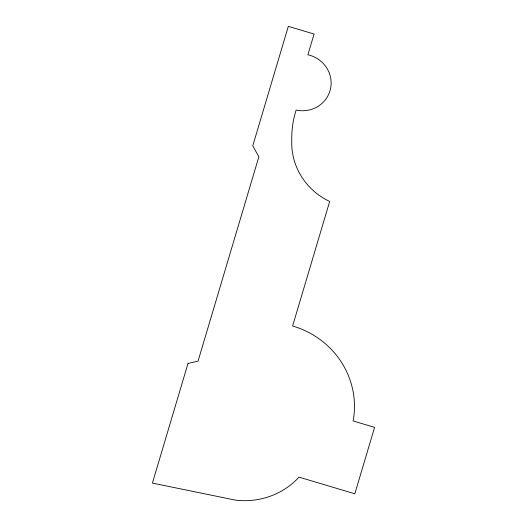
<?xml version="1.0" encoding="UTF-8"?>
<svg xmlns="http://www.w3.org/2000/svg" width="527" height="527" viewBox="0 0 527 527"><rect width="100%" height="100%" fill="white"/><g stroke="black" fill="none" stroke-linecap="round" stroke-linejoin="round"><path stroke-width="0.79" d="M188.02 363.426L152.408 483.088L235.411 500.136A74.524 72.087 17.4 0 0 299.033 477.139L354.823 493.799L374.592 427.364L353.136 420.954A84.735 81.962 17.4 0 0 292.604 326.022L329.678 201.459A65.717 63.569 17.4 0 1 291.774 140.406A99.583 96.322 17.4 0 1 296.128 110.057A29.196 28.241 17.4 0 0 330.528 88.681A29.196 28.241 17.4 0 0 307.9 54.801L314.079 34.038L288.328 26.35L252.756 145.88L258.869 156.75L198.027 361.193L188.02 363.426"/></g></svg>
